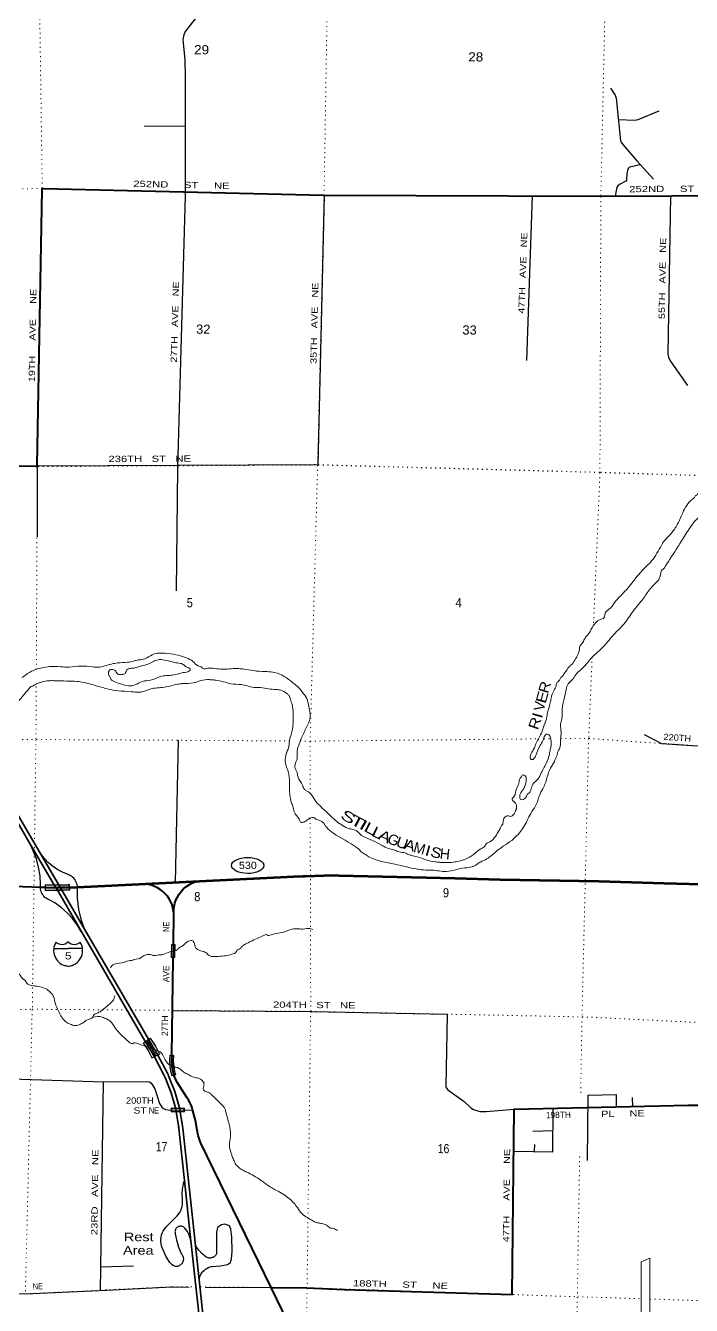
# Model space of a CAD drawing. Header units: feet. Extents: x -493433 to -244333, y 184684 to 373072.
# Drawn here: x -296042 to -283230, y 246588 to 271217 of the extents above; entities that cross this region are included whole.
import ezdxf
from ezdxf.enums import TextEntityAlignment as Align

# ---------------------------------------------------------------- set-up
doc = ezdxf.new("R2010")
doc.units = ezdxf.units.FT
doc.header["$LTSCALE"] = 60
doc.linetypes.add('DOTTED', pattern=[1.5, 0.3, -1.2])
for name, color, linetype, lineweight in [('15', 7, 'Continuous', 25), ('17', 7, 'Continuous', 25), ('18', 7, 'Continuous', 35), ('19', 7, 'Continuous', 25), ('23', 7, 'Continuous', 70), ('26', 7, 'Continuous', 40), ('27', 7, 'Continuous', 13), ('29', 7, 'Continuous', 25), ('30', 7, 'Continuous', 13), ('31', 7, 'Continuous', 13), ('36', 7, 'Continuous', 13), ('39', 7, 'Continuous', 13), ('41', 7, 'Continuous', 13), ('45', 7, 'Continuous', 25), ('55', 7, 'Continuous', 13), ('6', 7, 'DOTTED', 25), ('61', 7, 'Continuous', 13), ('7', 7, 'DOTTED', 13)]:
    doc.layers.add(name, color=color, linetype=linetype, lineweight=lineweight)

msp = doc.modelspace()

# ---------------------------------------------------------------- linework, layer by layer
at = {"layer": '15'}
for p, q in [((-295498.69, 253453.99), (-295222.28, 253453.99)), ((-295225.98, 253585.46), (-295223.08, 253588.37)), ((-295219.91, 253585.99), (-295223.34, 253588.37)), ((-295222.28, 253108.41), (-295286.17, 253126.37)), ((-295222.81, 253108.15), (-295159.18, 253126.89))]:
    msp.add_line(p, q, dxfattribs=at)
msp.add_lwpolyline([(-294946.92, 253453.99), (-295222.81, 253453.99), (-295222.28, 253453.99)], dxfattribs=at)
for centre, radius, start, end in [((-295196.06, 253418.89), 306.13, 148.44438, 254.43389), ((-295344.66, 253701.49), 165.66, 227.34233, 315.81169), ((-295100.97, 253701.49), 165.66, 224.18864, 312.69407), ((-295249.57, 253418.89), 306.13, 283.08084, 31.62489)]:
    msp.add_arc(centre, radius, start, end, dxfattribs=at)
at = {"layer": '17'}
msp.add_ellipse((-291768.29, 255054.41), major_axis=(-309.24, 1), ratio=0.500121, dxfattribs=at)
at = {"layer": '18'}
for p, q in [((-292984.72, 248991.65), (-293092.7, 249991.5)), ((-292859.63, 247833.25), (-292984.72, 248991.65)), ((-292357.17, 243180.25), (-292859.63, 247833.25)), ((-292702.51, 247082.29), (-292773.76, 247742.11))]:
    msp.add_line(p, q, dxfattribs=at)
for points in [[(-295977.47, 255512.08), (-296608.06, 256590.59), (-296624.55, 256623.17), (-296666.11, 256684.04), (-296779.31, 256877.44), (-296863.42, 257029.97), (-296979.63, 257290.46), (-297378.15, 258462.4), (-298348.66, 261371.31), (-298422.25, 261631.27), (-298429.34, 261656.32), (-298435, 261681.27), (-298524.94, 262077.99)], [(-295786.01, 255334.39), (-296541.64, 256626.76), (-296593.55, 256729.31), (-296710.71, 256960.83), (-296791.14, 257150.49), (-296801.69, 257175.38), (-296809.98, 257200.49), (-296966.21, 257671.85), (-297207.05, 258507.01), (-297259.35, 258683.34), (-298111.84, 261207.67), (-298226.39, 261608.92)], [(-294952.25, 253755.23), (-295411.66, 254544.2), (-295492.22, 254682.13), (-295504.71, 254703.49), (-295977.47, 255512.08)], [(-294907.37, 253828.34), (-295325.34, 254546.15), (-295405.24, 254683.15), (-295416.9, 254703.08), (-295786.01, 255334.39)], [(-293099.25, 250047.35), (-293160.39, 250387.6), (-293242.42, 250677.48), (-293358.84, 250974.31), (-293368.21, 250998.18), (-293381.93, 251024.31), (-293562.72, 251368.51), (-293744.55, 251681.19), (-294952.25, 253755.23)], [(-292773.76, 247742.11), (-293017.42, 249998.56), (-293022.23, 250040.45), (-293083.08, 250388.79), (-293170.71, 250701.36), (-293290.01, 251005.55), (-293299.8, 251030.52), (-293312.95, 251055.55), (-293495.19, 251402.48), (-294907.37, 253828.34)], [(-293092.7, 249991.5), (-293096.48, 250026.55), (-293099.25, 250047.35)], [(-293092.7, 249991.5), (-293095.5, 250015.41), (-293099.25, 250047.35)], [(-292256.77, 242949.42), (-292282.02, 243188.28), (-292702.51, 247082.29)]]:
    msp.add_lwpolyline(points, dxfattribs=at)
at = {"layer": '19'}
for points in [[(-295756.76, 254632.67), (-295756.33, 254658.85), (-295755.8, 254689.54), (-295764.59, 254856.29), (-295790.76, 255021.19), (-295834.03, 255182.46), (-295893.92, 255338.33), (-295957.02, 255462.08), (-295977.47, 255512.08)], [(-295045.97, 254637.75), (-295042.15, 254651.59), (-295044.54, 254664.99), (-295047.28, 254680.32), (-295055.39, 254708.36), (-295066.38, 254735.4), (-295080.13, 254761.14), (-295096.51, 254785.3), (-295115.31, 254807.61), (-295136.35, 254827.84), (-295159.39, 254845.76), (-295184.17, 254861.17), (-295187.69, 254862.88), (-295198.97, 254868.35), (-295237.69, 254884.01), (-295318.21, 254916.59), (-295418.69, 254970.08), (-295513.03, 255033.79), (-295600.19, 255107), (-295679.23, 255188.93), (-295749.26, 255278.66), (-295765.61, 255303.46), (-295786.01, 255334.39)], [(-294952.25, 253755.23), (-294986.55, 253805.23), (-295049.29, 253911.17), (-295140.1, 254033.28), (-295243.17, 254145.24), (-295357.39, 254245.81), (-295481.49, 254333.88), (-295577.71, 254388.61), (-295602.71, 254400.39), (-295627.71, 254412.51), (-295648.16, 254425), (-295668.71, 254440.73), (-295687.5, 254458.53), (-295704.34, 254478.19), (-295719.02, 254499.5), (-295731.39, 254522.23), (-295741.33, 254546.12), (-295748.71, 254570.93), (-295753.45, 254596.37), (-295754.45, 254608.85), (-295755.51, 254622.17), (-295756.76, 254632.67)], [(-294907.37, 253828.34), (-294910.44, 253837.33), (-294964.92, 253996.71), (-295014.39, 254207.91), (-295041.5, 254423.12), (-295045.45, 254614.99), (-295045.97, 254637.75)], [(-293024.84, 248622.84), (-293025.78, 248647.53), (-293028.71, 248724.78), (-293021.88, 248826.88), (-293004.41, 248927.7), (-293000.93, 248941.65), (-292984.72, 248991.65)], [(-292859.63, 247833.25), (-292880.05, 247898.85), (-292891.68, 247937.4), (-292907.28, 247974.52), (-292926.67, 248009.81), (-292949.65, 248042.88), (-292975.95, 248073.36), (-292982.93, 248081.09), (-292991.31, 248088.68), (-293000.44, 248095.36), (-293010.22, 248101.04), (-293020.53, 248105.67), (-293031.28, 248109.2), (-293042.33, 248111.58), (-293053.57, 248112.79), (-293064.88, 248112.83), (-293076.13, 248111.68), (-293087.2, 248109.36), (-293097.97, 248105.9), (-293108.31, 248101.33), (-293118.12, 248095.7), (-293127.29, 248089.08), (-293135.72, 248081.54), (-293143.31, 248073.16), (-293149.98, 248064.03), (-293155.66, 248054.26), (-293160.29, 248043.94), (-293163.82, 248033.19), (-293166.21, 248022.14), (-293167.16, 248013.34), (-293166.48, 247993.59), (-293160.95, 247963.34), (-293139.91, 247849.39), (-293098.93, 247710.72), (-293043.68, 247577.08), (-293038.81, 247571.44), (-293029.85, 247559.27), (-293022.22, 247546.24), (-293015.99, 247532.47), (-293011.24, 247518.13), (-293008.01, 247503.38), (-293006.34, 247488.36), (-293006.25, 247473.26), (-293007.74, 247458.22), (-293010.79, 247443.43), (-293015.37, 247429.04), (-293021.43, 247415.2), (-293028.9, 247402.07), (-293037.71, 247389.8), (-293047.75, 247378.51), (-293058.91, 247368.33), (-293071.08, 247359.38), (-293084.12, 247351.75), (-293097.88, 247345.52), (-293112.22, 247340.77), (-293126.98, 247337.54), (-293141.99, 247335.87), (-293157.1, 247335.78), (-293176.65, 247344.63), (-293201.94, 247358.97), (-293225.59, 247375.89), (-293247.34, 247395.18), (-293265.48, 247415.03), (-293294.08, 247453.17), (-293300.91, 247465.03), (-293342.36, 247536.96), (-293402.55, 247668.25), (-293414.03, 247695.82), (-293426.34, 247735.03), (-293434.48, 247775.32), (-293438.37, 247816.24), (-293437.96, 247857.34), (-293433.25, 247898.17), (-293424.3, 247938.29), (-293411.21, 247977.25), (-293394.11, 248014.63), (-293373.21, 248050.02), (-293367.27, 248058.03), (-293341.19, 248093.18), (-293327.47, 248108.03), (-293124.08, 248311.09), (-293098.11, 248342.73), (-293075.59, 248376.91), (-293056.76, 248413.25), (-293041.84, 248451.37), (-293030.98, 248490.83), (-293024.31, 248531.22), (-293021.9, 248572.08), (-293023.06, 248597.53), (-293024.84, 248622.84)], [(-292702.51, 247082.29), (-292701.74, 247087.48), (-292700.67, 247094.72), (-292692.54, 247126.29), (-292681.15, 247156.82), (-292666.64, 247186.01), (-292649.15, 247213.51), (-292628.89, 247239.04), (-292606.07, 247262.31), (-292580.94, 247283.06), (-292553.78, 247301.08), (-292524.88, 247316.16), (-292494.57, 247328.13), (-292463.17, 247336.87), (-292448.72, 247339.73), (-292294.35, 247347.61), (-292159.06, 247372.56), (-292096.11, 247416.39), (-292077.22, 247486.9), (-292069.67, 247628.24), (-292072.81, 247902.99), (-292089.34, 248054.65), (-292120.9, 248119.6), (-292209.25, 248150.77), (-292271.31, 248141.65), (-292346.95, 248089.47), (-292368.11, 247994.74), (-292371.28, 247695.81), (-292370.58, 247573.18), (-292378.44, 247560.52), (-292387.59, 247548.74), (-292397.91, 247537.99), (-292409.3, 247528.37), (-292421.64, 247519.99), (-292434.78, 247512.95), (-292448.59, 247507.33), (-292462.91, 247503.18), (-292477.58, 247500.54), (-292492.45, 247499.46), (-292507.36, 247499.94), (-292522.13, 247501.97), (-292536.6, 247505.53), (-292546.75, 247509.19), (-292574.62, 247522.73), (-292596.75, 247542.06), (-292643.26, 247582.68), (-292707.86, 247652.27), (-292764.82, 247728.23), (-292767.17, 247731.88), (-292773.76, 247742.11)]]:
    msp.add_lwpolyline(points, dxfattribs=at)
at = {"layer": '23'}
for points in [[(-295421.52, 254628.32), (-295045.97, 254637.75), (-293735.88, 254701.56)], [(-293735.88, 254701.56), (-290880.6, 254840.62), (-290708.98, 254848.63), (-290683.42, 254849.83), (-290658.98, 254850.53), (-290125.97, 254865.77), (-290012.28, 254861.86), (-287775.33, 254809.89), (-286909.45, 254786.03), (-285011.26, 254750.14), (-283756.85, 254716.89), (-282791.05, 254687.9)]]:
    msp.add_lwpolyline(points, dxfattribs=at)
at = {"layer": '26'}
for p, q in [((-295666.1, 254629.59), (-295421.52, 254628.32)), ((-293198.36, 253534.87), (-293201.94, 253282.92))]:
    msp.add_line(p, q, dxfattribs=at)
at = {"layer": '26', "lineweight": 13}
for p, q in [((-293231.83, 251402.11), (-293231.83, 251402.13)), ((-293228.52, 251401.81), (-293231.83, 251402.11))]:
    msp.add_line(p, q, dxfattribs=at)
at = {"layer": '26'}
for points in [[(-298075.04, 262770.96), (-295845.99, 262741.36), (-295817.62, 262740.99), (-295817.18, 262766.03), (-295724.74, 268054.73), (-295724.3, 268079.7), (-295700.46, 268079.15), (-290312.06, 267954.8), (-284972.44, 267933.12), (-280880.15, 267953.73), (-280765.25, 267952.61), (-280646.11, 267950.54), (-280615.46, 267950)], [(-295756.76, 254632.67), (-297115.07, 254678.76), (-300740.43, 254858.3)], [(-293190.19, 254113.49), (-293191.83, 254134.47), (-293194.8, 254172.46), (-293206.26, 254234.59), (-293224.16, 254295.18), (-293248.3, 254353.57), (-293278.4, 254409.11), (-293314.15, 254461.21), (-293355.14, 254509.28), (-293400.94, 254552.8), (-293451.03, 254591.3), (-293504.88, 254624.35), (-293561.88, 254651.59), (-293621.42, 254672.72), (-293682.84, 254687.52), (-293685.88, 254688.01), (-293735.88, 254701.56)], [(-293190.19, 254113.49), (-293189.82, 254139.81), (-293189.16, 254203.34), (-293181.86, 254266.46), (-293168, 254328.47), (-293147.73, 254388.69), (-293121.28, 254446.46), (-293088.94, 254501.15), (-293051.06, 254552.16), (-293008.05, 254598.93), (-292960.39, 254640.95), (-292908.6, 254677.75), (-292853.25, 254708.94), (-292794.94, 254734.18), (-292776.51, 254740.7)], [(-295664.86, 254629.55), (-295666.1, 254629.59), (-295756.76, 254632.67)], [(-293198.36, 253534.87), (-293198.01, 253560.2), (-293190.19, 254113.49)], [(-293228.52, 251401.81), (-293202.29, 253257.87), (-293201.94, 253282.92)], [(-293228.52, 251401.81), (-293233.84, 251312.01), (-293234.73, 251268.25), (-293226.7, 251186.1), (-293214.21, 251108.42), (-293203.5, 251057.52), (-293188.91, 251016.66)], [(-291315.82, 246930.57), (-292667.19, 249710.34), (-292688.48, 249760.8), (-292720.46, 249857.73), (-292742.14, 249957.46), (-292774.61, 250146.03), (-292827.22, 250359.1), (-292833.65, 250386.37), (-292847.49, 250428.58), (-292865.67, 250469.11), (-292873.45, 250482.51), (-292884.7, 250501.88), (-292902.53, 250532.51), (-292937.17, 250592.02), (-293117.9, 250870.8), (-293123.06, 250879.07), (-293159.59, 250946.14), (-293188.91, 251016.66)], [(-291315.82, 246930.57), (-291293.51, 246930.43), (-290631.57, 246926.33), (-289909.72, 246893.73), (-286676.07, 246795.95), (-286638.92, 250366.19), (-283287.77, 250438.46), (-283054.17, 250443.5)], [(-290730.13, 241563), (-290739.64, 241587.05), (-290658.47, 245573.04), (-290667.59, 245597.15), (-290680.17, 245623.04), (-291315.82, 246930.57)]]:
    msp.add_lwpolyline(points, dxfattribs=at)
at = {"layer": '26', "lineweight": 13}
msp.add_lwpolyline([(-293187.9, 251398.13), (-293188.9, 251398.22), (-293188.87, 251399)], dxfattribs=at)
at = {"layer": '29'}
for p, q in [((-292968.97, 269281.42), (-293762.72, 269273.47)), ((-286291.82, 267938.48), (-286404.41, 264771.88)), ((-295817.62, 262740.99), (-295818.58, 261377)), ((-293107.08, 257463.16), (-293166.48, 254729.29)), ((-294551.29, 250888.79), (-294604.83, 246874.78)), ((-284359.3, 250406.82), (-284365.86, 250590.42)), ((-285899.93, 249944.84), (-286278.63, 249937.3)), ((-286252.13, 249687.75), (-286255.79, 249553.81)), ((-293964.71, 247342.64), (-294598.8, 247327.07)), ((-292579.9, 246936.45), (-291293.51, 246930.43))]:
    msp.add_line(p, q, dxfattribs=at)
for points in [[(-291507.89, 273295.29), (-291561.15, 272029.65), (-291568.3, 272004.2), (-291578.86, 271987.18), (-291596.44, 271971.36), (-291626.5, 271964.19), (-291830.75, 271969.59), (-292205.55, 271961.69), (-292254.09, 271954.35), (-292315.05, 271912.13), (-292422.93, 271801.97), (-292971.52, 271100.56), (-292998.21, 271041.25), (-293013.72, 270950.45), (-293006.31, 270823.62), (-292979.26, 270557.01), (-292969.42, 270228.17), (-292968.34, 267941.58), (-293120.81, 262709.59), (-293141.34, 260338.67)], [(-284787.16, 270015.88), (-284698.74, 269875.6), (-284680.68, 269818.52), (-284593.24, 268999.53), (-284582.36, 268974.04), (-284548.69, 268927.99), (-284282.63, 268612.17), (-283958.64, 268262)], [(-284632.92, 269408.3), (-284319.96, 269397.17), (-284253.28, 269411.17), (-283851.74, 269578.94)], [(-284215.47, 268539.58), (-284419.14, 268491.44), (-284438.5, 268476.46), (-284454.91, 268454.18), (-284471.63, 268363.26), (-284476.01, 268263.02), (-284480.7, 268239.56), (-284494.28, 268224.51), (-284616.68, 268159.81), (-284648.24, 268134.31), (-284663.57, 268101.17), (-284678.17, 268033.98), (-284694.29, 267936.49)], [(-290297.27, 267953.84), (-290419.2, 262764.37), (-295817.62, 262740.99)], [(-283630.86, 267940.12), (-283683.55, 264897.14), (-283668.42, 264837.41), (-283641.35, 264765.78), (-283561.67, 264654.16), (-283306.04, 264291.01)], [(-284141.53, 257576.2), (-283805.05, 257403.36), (-283700.74, 257392.08), (-283224.27, 257361.05), (-282933.24, 257347.5), (-282344.12, 257304.79)], [(-293213.16, 252265.11), (-290538.59, 252241.63), (-287928.06, 252193.58), (-287957.29, 250803.95), (-287945.14, 250769.22), (-287915.25, 250739.32), (-287600.19, 250509.68), (-287475.54, 250389.1), (-287424.31, 250354.94), (-287300.51, 250320.77), (-287249.28, 250316.5), (-287180.97, 250316.5), (-286638.92, 250366.19)], [(-300687.49, 250162.11), (-300648.8, 250834.94), (-300597.18, 250879.95), (-298656.5, 250985.39), (-298303.36, 251013.82), (-294541.15, 250888.92), (-293721.53, 250899.53), (-293664.31, 250890.51), (-293629.14, 250868.22), (-293603.35, 250841.25), (-293553.94, 250755.6), (-293463.07, 250473.82), (-293441.58, 250437.81), (-293418.17, 250403.61), (-293385.31, 250376.83), (-293351.64, 250360.15), (-293300.9, 250351.02), (-292823.7, 250344.19)], [(-285231.32, 249377.53), (-285217.76, 250631.49), (-284674.86, 250647.61), (-284675.81, 250408.53)], [(-285896.13, 250382.21), (-285903.44, 249539.9), (-286646.5, 249552.22)], [(-299165.85, 246840.26), (-296040.69, 246811.17), (-294483.72, 246880.15), (-294364.15, 246887.19), (-293224.68, 246943.48), (-292894.1, 246941.14)]]:
    msp.add_lwpolyline(points, dxfattribs=at)
at = {"layer": '31'}
for p, q in [((-293238.89, 250312.2), (-293238.44, 250387.78)), ((-293238.44, 250387.78), (-292986.48, 250386.27)), ((-293230.85, 250320.14), (-293230.5, 250379.73)), ((-293143.96, 250319.63), (-293230.85, 250320.14))]:
    msp.add_line(p, q, dxfattribs=at)
for points in [[(-292986.48, 250386.27), (-292986.94, 250310.68), (-293144.01, 250311.64), (-293238.89, 250312.2)], [(-293230.5, 250379.73), (-292994.52, 250378.32), (-292994.88, 250318.73), (-293143.96, 250319.63)]]:
    msp.add_lwpolyline(points, dxfattribs=at)
at = {"layer": '36'}
for p, q in [((-284198.57, 247426.61), (-284029.35, 247497.44)), ((-284198.57, 247426.61), (-284194.12, 242820.69)), ((-284029.35, 247497.44), (-284032.6, 242446.55))]:
    msp.add_line(p, q, dxfattribs=at)
at = {"layer": '39'}
for points in [[(-295786.03, 273357.66), (-295811.05, 273305.66), (-295839.71, 273263.52), (-295847.88, 273253.49), (-295862.23, 273231.4), (-295916.75, 273031.91), (-295931.46, 272975.47), (-296014.27, 272770.18), (-296076.63, 272590.97), (-296130.32, 272470.26), (-296152.9, 272432.09), (-296223.8, 272208.51), (-296234.48, 272152.03), (-296234.23, 271984.33), (-296218.96, 271903.36), (-296177.29, 271840.33), (-296141.29, 271813.71), (-296133.31, 271805.56), (-296115.43, 271781.14), (-296106.1, 271710.33), (-296142.76, 271674.32), (-296171.08, 271664.5), (-296199.54, 271642.54), (-296231.86, 271636.79), (-296235.82, 271642.89), (-296262.16, 271631.03), (-296282.27, 271635.26), (-296288.41, 271627.24), (-296338.84, 271623.68), (-296403.4, 271618.25), (-296456.07, 271594.51), (-296494.39, 271592.86), (-296559.1, 271573.28), (-296567.09, 271579.42), (-296569.22, 271569.34), (-296601.6, 271557.53), (-296650.12, 271543.86), (-296838.65, 271444.66), (-296941.91, 271401.2), (-297067.8, 271315.53), (-297244.23, 271216.22), (-297278.84, 271184.22), (-297311.25, 271168.38), (-297325.62, 271144.27), (-297366.32, 271108.29), (-297501.92, 271057.07), (-297507.97, 271057.14), (-297505.72, 271079.33), (-297503.62, 271087.4), (-297493.23, 271115.59), (-297468.8, 271139.59), (-297423.45, 271234.11), (-297409.25, 271242.06), (-297407.01, 271264.26), (-297436.96, 271290.82), (-297475.34, 271283.11), (-297532.4, 271225.07), (-297578.09, 271098.21), (-297597.17, 271009.5)], [(-279883.49, 262878.83), (-279900.06, 262905.38), (-280011.54, 263035.77), (-280047.52, 263064.4), (-280093.64, 263087.08), (-280161.43, 263156.44), (-280277.59, 263226.27), (-280305.31, 263273), (-280335.22, 263303.6), (-280435.31, 263369.24), (-280537.65, 263412.66), (-280561.72, 263423), (-280679.97, 263486.78), (-280820.79, 263512.41), (-280856.82, 263537.01), (-280961.56, 263544.1), (-281046.34, 263532.8), (-281087, 263500.87), (-281083.12, 263486.7), (-281034.93, 263468.04), (-280956.44, 263457.17), (-280837.76, 263433.78), (-280823.79, 263421.53), (-280681.11, 263379.72), (-280647.08, 263357.17), (-280667.61, 263323.02), (-280736.76, 263265.11), (-280835.86, 263233.76), (-280860.14, 263225.91), (-280918.87, 263200.22), (-281008.14, 263146.55), (-281095.17, 263113.05), (-281147.71, 263101.44), (-281294.9, 263096.83), (-281486.86, 263054.26), (-281597.85, 263041.2), (-281712.78, 263038.28), (-281754.87, 263060.93), (-281787.14, 263059.22), (-281829.66, 263041.45), (-281910.48, 263024.06), (-281946.82, 263018.35), (-282009.36, 263012.9), (-282108.54, 262975.48), (-282142.84, 262971.78), (-282213.77, 262936.11), (-282258.18, 262930.49), (-282361.18, 262911.29), (-282425.96, 262885.65), (-282474.37, 262882.09), (-282488.42, 262888.29), (-282514.56, 262894.6), (-282517.98, 262951.2), (-282485.13, 263007.45), (-282371.46, 263081.09), (-282262.07, 263132.55), (-282247.89, 263138.48), (-282156.61, 263192.13), (-282132.08, 263224.22), (-282127.77, 263250.44), (-282090.71, 263322.8), (-282033.77, 263370.73), (-282001.09, 263410.82), (-281980.38, 263461.13), (-282045.05, 263445.6), (-282170.99, 263355.92), (-282195.29, 263346.05), (-282272.78, 263261.96), (-282351.77, 263226.36), (-282485.66, 263146.86), (-282544.31, 263129.25), (-282608.83, 263127.86), (-282671.61, 263100.2), (-282677.74, 263092.17), (-282692.34, 263045.85), (-282666.73, 262991.05), (-282692.08, 262882.2), (-282729.06, 262815.89), (-282727.26, 262795.66), (-282713.27, 262785.44), (-282754.2, 262727.25), (-282805.3, 262661.07), (-282840.43, 262580.6), (-282934.32, 262470.4), (-283046.91, 262309.88), (-283100.3, 262217.47), (-283139.05, 262175.42), (-283149.15, 262173.5), (-283163.51, 262149.39), (-283185.94, 262125.38), (-283382.11, 261876.77), (-283466.83, 261681.64), (-283524.45, 261571.08)], [(-280219.09, 261722.59), (-280137.4, 261822.81), (-280096.22, 261903.21), (-280036.67, 262005.66), (-279982.73, 262148.58), (-279956.75, 262316.01), (-279948.83, 262491.69), (-279977.35, 262651.58), (-280026.23, 262793.48), (-280049.98, 262834.11), (-280065.95, 262848.41), (-280215.61, 262991.3), (-280366.16, 263049.34), (-280462.37, 263100.8), (-280528.69, 263119.63), (-280581.09, 263120.14), (-280851.9, 263054.1), (-280912.77, 263016.32), (-280941.4, 262978.21), (-281004.23, 262946.49), (-281109.28, 262925.31), (-281248.58, 262904.45), (-281402.52, 262835.23), (-281481.2, 262827.93), (-281537.38, 262852.72), (-281551.4, 262860.94), (-281641.91, 262880.01), (-281801.11, 262883.59), (-281984.67, 262871.24), (-282118.07, 262838.2), (-282259.54, 262803.22), (-282466.17, 262706.24), (-282563.85, 262620.33), (-282652.15, 262467.65), (-282696.14, 262312.51), (-282766.33, 262157.64), (-282909.98, 261918.62), (-283082.98, 261762.73), (-283303.65, 261484.07), (-283457.47, 261237.08), (-283490.27, 261184.87), (-283732.15, 260807.43), (-283770.98, 260757.29), (-283791.29, 260743.35), (-283832.89, 260622.54), (-283898.63, 260506), (-284006.6, 260399.98), (-284145.76, 260203.36), (-284300.96, 260014.97), (-284388.92, 259894.62), (-284581.11, 259639.92), (-284697.2, 259527.91), (-284815.55, 259391.7), (-285027.6, 259165.48), (-285166.03, 259037.53), (-285192.59, 259003.44), (-285333.38, 258843.2), (-285439.24, 258745.25), (-285555.73, 258594.86), (-285582.19, 258570.88), (-285657.12, 258349.38), (-285707.85, 258127.65), (-285719.11, 258016.65), (-285716.14, 257917.63), (-285747.98, 257766.42), (-285737.48, 257616.82), (-285747, 257479.54), (-285771.07, 257302), (-285799.93, 257241.67), (-285814.73, 257177.17), (-285825.06, 257153.03), (-285866.41, 257056.46), (-285942.37, 256925.88), (-285987.92, 256813.2), (-286008.87, 256738.66), (-286089.68, 256531.37), (-286155.57, 256400.69), (-286184.78, 256308.05), (-286230.24, 256203.44), (-286320.48, 256056.84), (-286460.39, 255789.52), (-286540.13, 255683.23), (-286650.19, 255569.16), (-286971.13, 255335.92), (-287119.59, 255212.11), (-287221.01, 255152.49), (-287259.5, 255134.69), (-287330.56, 255099)], [(-283524.45, 261571.08), (-283653.19, 261406.67), (-283767.39, 261282.53), (-283826.92, 261182.1), (-284025.65, 260880.99), (-284141.74, 260769), (-284217.2, 260686.9), (-284429.68, 260420.28), (-284645.81, 260188.04), (-284676.39, 260156.01), (-284788.84, 260007.62), (-284886.63, 259909.58), (-284915.79, 259820.97), (-284988.74, 259785.32), (-285133.38, 259641.27), (-285229.79, 259484.63), (-285276.73, 259430.54), (-285319.97, 259344.09), (-285342.45, 259316.03), (-285358.72, 259302.05), (-285390.29, 259177.1), (-285415.14, 259114.71), (-285548.37, 258907.93), (-285589.11, 258867.92), (-285648.42, 258787.69), (-285670.91, 258757.6), (-285722.05, 258687.4), (-285744.4, 258669.43), (-285769.13, 258619.16), (-285813.91, 258579.2), (-285828.25, 258557.12), (-285834.7, 258518.8), (-285851.41, 258464.41), (-285873.97, 258428.26), (-285928.04, 258271.21), (-285945.07, 258186.53), (-286003.83, 257968.92), (-286023.15, 257858), (-286077.01, 257721.15), (-286089.56, 257678.84), (-286151.61, 257529.95), (-286229.78, 257381.22), (-286260.92, 257296.67), (-286283.46, 257262.55), (-286331.08, 257143.82), (-286323.41, 257107.38), (-286295.37, 257090.95), (-286258.87, 257110.79), (-286221.93, 257173.05), (-286139.27, 257364.18), (-286089.97, 257450.56), (-286018.06, 257579.16), (-285975.8, 257572.68), (-285946.16, 257515.83), (-285942.31, 257499.63), (-285930.62, 257461.13), (-285936.08, 257327.85), (-285944.55, 257289.55), (-285963.67, 257196.81), (-286022.02, 257017.58), (-286077.49, 256919.12), (-286131.08, 256808.54), (-286217.07, 256682.1), (-286263.86, 256642.16), (-286309.3, 256539.56), (-286358.66, 256447.12), (-286389.19, 256419.13), (-286405.68, 256384.95), (-286446.52, 256334.84), (-286468.85, 256320.91), (-286503.1, 256321.26), (-286509.15, 256321.31), (-286528.34, 256412.41), (-286454.45, 256536.94), (-286412.57, 256684), (-286429.68, 256781.15), (-286443.72, 256787.34), (-286485.98, 256793.81), (-286492.24, 256773.67), (-286526.96, 256731.59), (-286548.08, 256640.88), (-286597.63, 256530.26), (-286643.52, 256385.25), (-286680.44, 256325.01), (-286660.61, 256294.51), (-286638.61, 256278.13), (-286626.64, 256265.89), (-286606.75, 256241.45), (-286596.98, 256213.07), (-286606, 256122.25), (-286616.25, 256106.19), (-286626.66, 256075.99), (-286665.55, 256019.81), (-286714.15, 255998.06), (-286746.27, 256010.5), (-286796.72, 256004.93), (-286860.85, 255849.99)], [(-286860.85, 255849.99), (-286899.74, 255793.81), (-286920.44, 255743.5), (-286930.69, 255727.44), (-287000.41, 255615), (-287110.41, 255506.97), (-287183.46, 255461.22), (-287191.71, 255443.12), (-287270.95, 255383.28), (-287461.98, 255237.67), (-287616.14, 255159.57), (-287728.64, 255132.57), (-287841.13, 255114.57), (-287962.63, 255110.07), (-287998.63, 255110.07), (-288073.99, 255116.36), (-288160.59, 255123.26), (-288504.23, 255219.53), (-288616.79, 255248.91), (-288642.92, 255255.23), (-288737.24, 255294.53), (-288855.91, 255317.91), (-288936.2, 255348.99), (-289125.05, 255407.39), (-289195.18, 255446.45), (-289542.12, 255611.44), (-289572.2, 255625.88), (-289650.02, 255701.38), (-289768.38, 255753.03), (-289844.79, 255769.94), (-289912.93, 255806.97), (-290138.94, 255972.8), (-290160.87, 255995.24), (-290491.82, 256337.84), (-290599.29, 256468.18), (-290653.4, 256496.99), (-290675.33, 256519.43), (-290712.81, 256596.55), (-290799.82, 256754.97), (-290828.82, 256870.41), (-290854.47, 256923.18), (-290857.94, 256975.74), (-290849.45, 257016.07), (-290818.23, 257108.69), (-290812.28, 257290.45), (-290791.45, 257352.87), (-290778.98, 257389.12), (-290593.17, 257803.48), (-290576.59, 257845.74), (-290565.47, 257944.62), (-290613.05, 258209.74), (-290618.81, 258236.06), (-290692.1, 258357.98), (-290803.55, 258492.39), (-290877.45, 258555.74), (-291043.45, 258678.57), (-291125.59, 258725.83), (-291286.33, 258773.86), (-291435.35, 258787.43), (-291491.78, 258787.97), (-291912.5, 258840.54), (-292013.24, 258843.54), (-292156.44, 258834.83), (-292204.87, 258831.26), (-292289.51, 258832.08), (-292440.49, 258849.7), (-292567.54, 258844.87), (-292642.04, 258851.66), (-292649.98, 258863.86), (-292728.21, 258898.96), (-292822.08, 258980.68), (-292948.35, 259048.57), (-293020.62, 259075.54), (-293193.53, 259117.62), (-293410.96, 259141.95), (-293441.19, 259142.24), (-293531.97, 259135.04), (-293819.47, 259014.59), (-293877.96, 259011.11), (-293946.72, 258989.56), (-294084.02, 258966.64), (-294271.64, 258952.3), (-294388.76, 258931.21), (-294647.43, 258869.07), (-294748.14, 258876.11), (-294975.73, 258892.45), (-295205.75, 258870.43), (-295316.56, 258875.54), (-295534.16, 258883.71), (-295606.77, 258878.35), (-295792.6, 258841.77), (-295814.84, 258835.92), (-295966.71, 258770.72), (-296104.8, 258673.06)], [(-294225.57, 258733.67), (-294173.23, 258727.1), (-294128.68, 258746.87), (-294108.1, 258787.08), (-294093.68, 258817.24), (-294049.05, 258843.07), (-293960.27, 258852.32), (-293909.74, 258865.96), (-293596.19, 258972.03), (-293559.69, 258991.86), (-293468.74, 259015.23), (-293331.84, 258999.76), (-293179.05, 258961.92), (-293060.33, 258942.59), (-293030.18, 258934.21), (-292998.15, 258913.7), (-292988.12, 258909.56), (-292962.2, 258883.04), (-292938.12, 258872.71), (-292874.15, 258821.59), (-292882.38, 258807.52), (-292920.96, 258779.62), (-293034.02, 258762.53), (-293120.99, 258735.09), (-293369.23, 258705.17), (-293468.24, 258681.89), (-293638.23, 258618.89), (-293791.65, 258596.13), (-293832.13, 258580.36), (-293971.88, 258517.07), (-294026.38, 258509.51), (-294165.21, 258533.08), (-294191.33, 258541.42), (-294325.84, 258591.2), (-294409.82, 258656.67), (-294413.69, 258670.84), (-294437.37, 258719.55), (-294436.52, 258800.36), (-294420.2, 258818.38), (-294395.95, 258824.21), (-294377.78, 258826.06), (-294319.55, 258805.29), (-294277.83, 258748.32), (-294249.78, 258731.89), (-294219.55, 258731.59), (-294217.95, 258732.4)], [(-287327.34, 255102.41), (-287365, 255069.05), (-287405.53, 255049.24), (-287462.19, 255027.57), (-287641.86, 255001.04), (-287769.14, 254970.57), (-287940.13, 254939.07), (-288048.13, 254943.57), (-288183.12, 254961.57), (-288335.61, 254965.37), (-288709.87, 255025.58), (-288939.1, 255076.29), (-289434.08, 255222.57), (-289510.58, 255267.56), (-289581.55, 255314.86), (-289645.34, 255382.15), (-289663.33, 255396.46), (-290119.92, 255675.65), (-290245.73, 255785.96), (-290381.34, 255922.63), (-290457.69, 255945.59), (-290481.63, 255968.05), (-290525.87, 255978.58), (-290621.11, 255931.01), (-290688.06, 255889.25), (-290750.54, 255889.85), (-290780.22, 255942.66), (-290875.43, 256087.02), (-290898.46, 256196.34), (-290931.89, 256275.45), (-290939.56, 256311.89), (-290958.46, 256431.26), (-290988.17, 256859.83), (-291029.25, 256977.41), (-291044.63, 257048.26), (-291039.54, 257147.2), (-291018.53, 257227.8), (-290983.3, 257318.37), (-290965.77, 257451.54), (-290909.25, 257648.97), (-290895.72, 257784.2), (-290893.77, 257968.02), (-290913.92, 258158.11), (-290935.46, 258218.93), (-290945.23, 258247.31), (-290972.63, 258324.34), (-291012.56, 258361.09), (-291130.78, 258426.88), (-291223.36, 258439.91), (-291372.4, 258451.45), (-291523.3, 258477.17), (-291680.43, 258484.75), (-291831.16, 258526.62), (-292048.66, 258544.89), (-292358.31, 258616.58), (-292436.83, 258625.42), (-292511.35, 258630.18), (-292666.73, 258613.51), (-292820.43, 258566.51), (-293010, 258556.23), (-293042.29, 258552.5), (-293155.35, 258535.42), (-293339.25, 258490.73), (-293607.69, 258456.97), (-293826.05, 258392.42), (-293906.72, 258389.16), (-294011.43, 258398.26), (-294263.22, 258414.83), (-294448.29, 258448.96), (-294667.38, 258507.64), (-294808.03, 258549.41), (-295099.78, 258598.69), (-295309.34, 258604.77), (-295498.75, 258610.63), (-295587.45, 258609.47), (-295744.95, 258582.71), (-295811.74, 258557.1), (-295886.76, 258515.39), (-295907, 258507.51), (-295937.36, 258495.68), (-295958.56, 258479.3)], [(-295952.83, 258484.77), (-296161.79, 258239.27), (-296206.66, 258189.19), (-296340.67, 258097.56), (-296579.87, 257968.55), (-296709.5, 257909.2), (-296806.51, 257883.87), (-296942.41, 257864.53)], [(-293163.3, 253411.91), (-293126.77, 253432.14), (-293084.02, 253472.13), (-293013.06, 253511.84), (-292974.33, 253551.87), (-292905.34, 253595.65), (-292852.82, 253607.25), (-292842.72, 253609.17), (-292771.56, 253477.18), (-292731.65, 253438.41), (-292611.17, 253396.84), (-292571.05, 253378.27), (-292511.21, 253319.11), (-292444.86, 253304.32), (-292289.63, 253306.86), (-292045.23, 253354.98), (-292004.71, 253374.8), (-291963.83, 253428.94), (-291905.04, 253460.69), (-291866.28, 253504.76), (-291805.39, 253544.57), (-291718.25, 253588.17), (-291434.71, 253716.73), (-291398.37, 253722.44), (-291380.41, 253706.1), (-291338.01, 253711.75), (-291253.08, 253739.21), (-291103.64, 253766.04), (-290917.56, 253826.86), (-290792.5, 253835.74), (-290742.18, 253829.19), (-290592.87, 253843.91), (-290514.53, 253818.9)], [(-300265.78, 252535.29), (-300150.74, 252500.05), (-300068.2, 252491.18), (-299915.09, 252483.64), (-299846.72, 252468.84), (-299648.1, 252382.08), (-299508.24, 252265.58), (-299478.17, 252251.16), (-299331.7, 252187.12), (-299102.7, 252114.2), (-299002.06, 252101.11), (-298818.31, 252133.69), (-298610.04, 252196.32), (-298444.65, 252206.85), (-298349.79, 252220.07), (-298224.45, 252255.22), (-298017.61, 252374.43), (-297865.29, 252484.07), (-297697.07, 252571.33), (-297623.99, 252621.13), (-297550.52, 252707.28), (-297484.88, 252815.73), (-297476.75, 252821.72), (-297403.68, 252869.5), (-297349.06, 252889.17), (-297285.15, 252834.01), (-297228.95, 252811.25), (-296953.15, 252780.3), (-296914.6, 252804.17), (-296849.28, 252882.33), (-296851.88, 253017.7), (-296872.98, 253118.91), (-296914.04, 253238.5), (-296921.42, 253303.21), (-296944.01, 253454.94), (-296943.58, 253495.34), (-296923.04, 253531.51), (-296850.4, 253538.88), (-296824.33, 253526.51), (-296700.17, 253450.57), (-296488.57, 253256.6), (-296342.94, 253113.78), (-296169.12, 252968.68), (-296079.54, 252862.76), (-296049.57, 252838.23), (-296031.77, 252805.73), (-295997.87, 252771.07), (-295891.38, 252739.73), (-295806.89, 252724.78), (-295662.16, 252687.01), (-295566.2, 252613.36), (-295506.59, 252531.98), (-295487.06, 252473.21), (-295481.37, 252438.81), (-295426.46, 252294.85), (-295315.72, 252093.78), (-295289.8, 252067.27), (-295267.86, 252044.84), (-295185.68, 252001.62), (-295085.22, 251972.37), (-295030.72, 251979.91), (-295004.37, 251993.8), (-294929.42, 252029.44), (-294864.39, 252079.32), (-294744.84, 252138.76), (-294742.7, 252150.86), (-294679.62, 252206.82), (-294586.4, 252254.4), (-294545.72, 252290.36), (-294531.5, 252300.33), (-294478.65, 252342.24), (-294339.99, 252494.43), (-294324.29, 252553.03)], [(-294411, 253083.95), (-294365.42, 253139.1), (-294330.96, 253156.94), (-294145.16, 253191.51), (-294092.55, 253211.2), (-293969.33, 253236.26), (-293943.03, 253246.12), (-293819.71, 253281.28), (-293799.36, 253299.27), (-293722.41, 253332.86), (-293645.73, 253342.22), (-293593.52, 253323.54), (-293537.11, 253320.97), (-293484.58, 253332.58), (-293422.08, 253333.99), (-293298.63, 253381.28), (-293163.3, 253411.91)], [(-294784.43, 252115.17), (-294739.9, 252132.92), (-294566.53, 252135.28), (-294520.38, 252116.65), (-294396.22, 252040.7), (-294342.59, 251965.44), (-294263.07, 251861.64), (-294059.58, 251663.72), (-294009.57, 251628.89), (-293985.42, 251624.62), (-293953.03, 251638.44), (-293908.73, 251633.98), (-293480.87, 251478.15)], [(-293480.87, 251478.15), (-293475.04, 251476.25), (-293436.97, 251455.68), (-293415.11, 251427.19), (-293407.17, 251414.99), (-293292.22, 251230.04), (-293182.95, 251173.94)], [(-293182.95, 251173.94), (-293117.58, 251163.71), (-292997.56, 251077.7), (-292913.41, 251030.42), (-292805.12, 250978.87), (-292716.63, 250959.83), (-292687.3, 250950.5)], [(-292687.3, 250950.5), (-292659.9, 250931.95), (-292628.42, 250898.53), (-292608.16, 250871.77), (-292610.31, 250851.63), (-292607.04, 250835.06)], [(-292607.04, 250835.06), (-292620.68, 250786.93), (-292621.13, 250744.51), (-292595.25, 250713.95), (-292516.96, 250684.91), (-292468.98, 250648.08), (-292309.4, 250490.99), (-292198.02, 250350.52), (-292180.72, 250271.57), (-292135.91, 250125.69), (-292101.9, 249911.23), (-292098.68, 249834.44), (-292120.58, 249671.02), (-292076.15, 249488.78), (-292050.72, 249415.81), (-292038.91, 249389.44), (-292007.42, 249318.43), (-291941.7, 249243.05), (-291905.73, 249214.42), (-291821.55, 249169.15), (-291753.38, 249136.17), (-291483.01, 248973.96), (-291304.95, 248849.01), (-291214.76, 248801.68), (-290970.55, 248643.76), (-290832.99, 248501.02), (-290745.63, 248376.94), (-290531.58, 248225.38), (-290469.47, 248190.43), (-290433.31, 248179.99), (-290395.08, 248173.55), (-290320.67, 248158.68), (-290232.42, 248117.43), (-290170.38, 248076.42), (-290114.04, 248067.8), (-290041.92, 248026.69)]]:
    msp.add_spline(points, degree=3, dxfattribs=at)
at = {"layer": '55'}
for p, q in [((-293637.84, 251722.07), (-293698.13, 251682.95)), ((-293781.99, 251638.06), (-293736.01, 251667.9)), ((-293566.31, 251375.66), (-293609.06, 251354.17))]:
    msp.add_line(p, q, dxfattribs=at)
for points in [[(-295666.1, 254629.59), (-295665.54, 254655.11), (-295665, 254680.11)], [(-295492.22, 254682.13), (-295640.28, 254680.4), (-295665, 254680.11)], [(-295658.1, 254629.41), (-295657.54, 254654.94), (-295657.17, 254672.2)], [(-295657.17, 254672.2), (-295492.13, 254674.13), (-295405.15, 254675.15)], [(-295197.93, 254685.57), (-295223.42, 254685.27), (-295405.24, 254683.15), (-295492.22, 254682.13)], [(-295405.15, 254675.15), (-295223.33, 254677.27), (-295205.48, 254677.48)], [(-295205.48, 254677.48), (-295204.49, 254660.1), (-295202.95, 254633.34)], [(-295194.96, 254633.8), (-295196.5, 254660.56), (-295197.93, 254685.57)], [(-295667.37, 254571.54), (-295666.83, 254596.27), (-295666.1, 254629.59)], [(-295429.2, 254574.32), (-295642.38, 254571.83), (-295667.37, 254571.54)], [(-295659.19, 254579.63), (-295658.83, 254596.1), (-295658.1, 254629.41)], [(-295200.16, 254584.99), (-295216.79, 254584.8), (-295342.43, 254583.33), (-295429.29, 254582.32), (-295659.19, 254579.63)], [(-295191.69, 254577.09), (-295216.7, 254576.8), (-295342.34, 254575.33), (-295429.2, 254574.32)], [(-295202.95, 254633.34), (-295201.13, 254601.75), (-295200.16, 254584.99)], [(-295191.69, 254577.09), (-295193.14, 254602.21), (-295194.96, 254633.8)], [(-293736.01, 251667.9), (-293709.2, 251685.3), (-293635.48, 251733.13)], [(-293466.92, 251425.65), (-293549.24, 251585.55), (-293637.84, 251722.07)], [(-293456.11, 251422.13), (-293542.31, 251589.57), (-293635.48, 251733.13)], [(-293612.56, 251343.45), (-293692.23, 251499.3), (-293781.99, 251638.06)], [(-293770.93, 251635.7), (-293731.65, 251661.19), (-293711.55, 251674.24)], [(-293609.06, 251354.17), (-293685.29, 251503.3), (-293770.93, 251635.7)], [(-293711.55, 251674.24), (-293624.09, 251539.8), (-293545.02, 251386.38), (-293566.32, 251375.66)], [(-293534.21, 251382.86), (-293617.16, 251543.82), (-293709.2, 251685.3)], [(-293698.13, 251682.95), (-293610.23, 251547.84), (-293530.73, 251393.56), (-293498.78, 251409.63), (-293466.92, 251425.65)], [(-293456.11, 251422.13), (-293495.19, 251402.48), (-293534.21, 251382.86), (-293562.72, 251368.51), (-293612.56, 251343.45)]]:
    msp.add_lwpolyline(points, dxfattribs=at)
at = {"layer": '6'}
for p, q in [((-298331.95, 262772.89), (-295799.79, 262738.93)), ((-295799.81, 262736.91), (-290431.3, 262767.93)), ((-290411.15, 262766.91), (-285000.16, 262622.29)), ((-284977.78, 262621.27), (-282860.34, 262555.5))]:
    msp.add_line(p, q, dxfattribs=at)
at = {"layer": '61'}
for p, q in [((-293231.83, 251402.11), (-293266.96, 251405.29)), ((-293260.96, 251396.71), (-293232.55, 251394.14)), ((-293229.24, 251393.84), (-293197.17, 251390.93)), ((-293188.9, 251398.22), (-293228.52, 251401.81)), ((-293229.2, 251006.38), (-293153.77, 251027.42))]:
    msp.add_line(p, q, dxfattribs=at)
for points in [[(-293201.94, 253282.92), (-293243.59, 253284.07), (-293236.61, 253535.93), (-293198.36, 253534.87)], [(-293201.72, 253290.92), (-293235.37, 253291.85), (-293228.83, 253527.71), (-293198.58, 253526.87)], [(-293201.94, 253282.92), (-293168.03, 253281.98), (-293161.05, 253533.84), (-293198.36, 253534.87)], [(-293198.58, 253526.87), (-293169.27, 253526.06), (-293175.81, 253290.2), (-293201.72, 253290.92)], [(-293229.61, 251006.15), (-293245.93, 251068.91), (-293265.26, 251180.2), (-293272.85, 251292.89), (-293268.62, 251405.76)], [(-293223.94, 251016.14), (-293238.1, 251070.6), (-293257.31, 251181.16), (-293264.84, 251293.01), (-293260.96, 251396.71)], [(-293197.17, 251390.93), (-293200.81, 251293.92), (-293193.69, 251188.28), (-293175.59, 251084.06), (-293162.39, 251033.31), (-293223.94, 251016.14)], [(-293152.59, 251027.38), (-293167.76, 251085.75), (-293185.74, 251189.24), (-293192.8, 251294.04), (-293188.9, 251398.22)]]:
    msp.add_lwpolyline(points, dxfattribs=at)
at = {"layer": '7'}
for p, q in [((-284855.35, 273270.68), (-284971.98, 267946.12)), ((-295791.87, 273058.95), (-295721.61, 268092.84)), ((-298443.98, 268048.48), (-295729.39, 268081.62)), ((-295722.64, 268074.93), (-295815.78, 262740.14)), ((-295718.2, 268082.78), (-290308.16, 267954.07)), ((-290292.5, 267954.14), (-284982.53, 267935.5)), ((-284972.43, 267928.83), (-284990.1, 262625.69)), ((-284970.23, 267935.55), (-279584.34, 267953.94)), ((-295835.4, 258829.36), (-295815.71, 262724.47)), ((-290422.3, 262756.79), (-290566.27, 257458.64)), ((-284988.95, 262617.87), (-285114.47, 259665.12)), ((-285140.02, 259064), (-285206.19, 257507.46)), ((-295842.17, 257488.64), (-295836.84, 258542.95)), ((-301148.4, 257523.62), (-295845.47, 257477.44)), ((-295844.35, 257475.21), (-295912.45, 252294.23)), ((-295835.41, 257478.6), (-290965.87, 257451.05)), ((-290755.55, 257449.85), (-290571.72, 257448.81)), ((-290569.45, 257443.22), (-290566.65, 256430.39)), ((-290563.88, 257447.72), (-286171.44, 257490.44)), ((-286067.03, 257491.46), (-285940.23, 257492.69)), ((-285745.71, 257494.58), (-285214.41, 257499.74)), ((-285208.8, 257497.52), (-285333.91, 252142.14)), ((-285204.32, 257496.43), (-279651.6, 257124.01)), ((-290565.36, 255961.03), (-290555.08, 252245.49)), ((-301359.9, 252192.08), (-295916.89, 252287.5)), ((-295914.63, 252280.8), (-296046.31, 246816.73)), ((-295911.3, 252287.53), (-290564.99, 252245.79)), ((-290556.02, 252241.36), (-290625.56, 246936.36)), ((-290553.8, 252244.72), (-285341.45, 252140.64)), ((-285334.74, 252139.55), (-285360.55, 250610.73)), ((-285331.39, 252141.8), (-280101.61, 251887.66)), ((-285380.08, 249454.41), (-285425.49, 246764.53)), ((-296040.69, 246811.17), (-293236.93, 246945.86)), ((-293219.04, 246948.17), (-290631.57, 246926.33)), ((-290624.81, 246916.29), (-290737.13, 241571.13)), ((-290618.15, 246927.51), (-285439.28, 246755.04)), ((-285426.94, 246747.27), (-285464.23, 243618.91)), ((-285418.02, 246755.14), (-284206.29, 246716.75)), ((-284028.42, 246711.11), (-280188.86, 246589.38))]:
    msp.add_line(p, q, dxfattribs=at)
msp.add_lwpolyline([(-290211.37, 273277.93), (-290297.85, 267954.57), (-290422.38, 262775.8)], dxfattribs=at)

# ---------------------------------------------------------------- texts
at = {"layer": '15', "width": 1.2}
msp.add_text(' 5 ', height=140, dxfattribs=at).set_placement((-295220.97, 253245.88), align=Align.CENTER)
at = {"layer": '17', "width": 1.1}
msp.add_text('530', height=140, dxfattribs=at).set_placement((-291764.84, 254986.1), align=Align.CENTER)
at = {"layer": '27'}
for s, height, rotation, width, p in [('252ND     ST     NE', 120, 358.678, 1.35, (-293970.27, 268114.24)), ('252ND     ST     NE', 120, 0.289, 1.35, (-284425.81, 268010.87)), ('19TH     AVE     NE', 120, 88.999, 1.3, (-295864.45, 264353.53)), ('NE', 120.9, 89.19, 0.85, (-293276.19, 253775.61)), ('PL     NE', 120, 1.235, 1.3, (-284964.36, 250211.62)), ('47TH     AVE     NE', 120, 89.404, 1.3, (-286735.59, 247803.05)), ('188TH     ST     NE', 120, 358.268, 1.35, (-289743.34, 246958.73))]:
    msp.add_text(s, height=height, rotation=rotation, dxfattribs=dict(at, width=width)).set_placement(p)
for s, height, rotation, p in [('AVE', 120.9, 89.19, (-293278.91, 252805.65)), ('27TH', 120.9, 89.19, (-293304.6, 251772.57)), ('198TH', 120, 1.235, (-286029.62, 250189.29))]:
    msp.add_text(s, height=height, rotation=rotation, dxfattribs=at).set_placement(p)
at = {"layer": '30'}
for s, height, rotation, width, p in [('47TH   AVE   NE', 120, 87.964, 1.3, (-286442.47, 265671.44)), ('55TH   AVE   NE', 120, 89.008, 1.3, (-283741.93, 265568.54)), ('27TH   AVE   NE', 120, 88.331, 1.3, (-293131.97, 264729.64)), ('35TH   AVE   NE', 120, 88.654, 1.3, (-290443.61, 264705.39)), ('236TH   ST   NE', 120, 0.248, 1.35, (-294448.09, 262817.72)), ('220TH', 120, 356.163, 1.1, (-283769.24, 257472.01)), ('204TH   ST   NE', 120, 359.497, 1.35, (-291280.94, 252316.84)), ('200TH', 120.9, 0.26, 1.1, (-294109.6, 250469.97)), ('ST ', 120.9, 0.26, 1.25, (-293967.74, 250280.11)), ('NE', 120.9, 0.26, 0.85, (-293670.76, 250280.08)), ('23RD   AVE   NE', 120, 89.236, 1.35, (-294660.65, 247938.58)), ('NE', 120, 2.75, 0.85, (-295899.76, 246890.73))]:
    msp.add_text(s, height=height, rotation=rotation, dxfattribs=dict(at, width=width)).set_placement(p)
at = {"layer": '41'}
for s, rotation, width, p in [('E', 74.95, 1.3, (-286006.15, 258268.18)), ('R', 73.554, 1.15, (-285957.73, 258458.37)), ('R', 70.716, 1.2, (-286148.48, 257758.09)), ('I', 74.118, 1.3, (-286096.05, 257916.5)), ('S', 329.697, 1.55, (-289882.76, 255903.72)), ('T', 332.317, 1.65, (-289701.11, 255804.6)), ('I', 330.785, 1.7, (-289587.28, 255746.1)), ('L', 332.573, 1.45, (-289454.81, 255677.71)), ('L', 334.573, 1.4, (-289310.22, 255589.76)), ('A', 334.559, 1.35, (-289170.81, 255523.44)), ('U', 340.649, 1.15, (-288827.65, 255392.02)), ('A', 343.205, 1.15, (-288675.67, 255347.19)), ('I', 344.584, 1.3, (-288323.87, 255243.09)), ('S', 345.823, 1.15, (-288166.44, 255205.25))]:
    msp.add_text(s, height=200, rotation=rotation, dxfattribs=dict(at, width=width)).set_placement(p, align=Align.CENTER)
for s, rotation, p in [('V', 80.62, (-286053.66, 258105.52)), ('G', 340.806, (-288994.7, 255452.84)), ('M', 345.42, (-288484.67, 255287.78)), ('H', 353.896, (-287982.94, 255178.8))]:
    msp.add_text(s, height=200, rotation=rotation, dxfattribs=at).set_placement(p, align=Align.CENTER)
at = {"layer": '45', "width": 1.25}
for s, p in [('Rest', (-294151.1, 247822.93)), ('Area', (-294166.22, 247565.18))]:
    msp.add_text(s, height=166.3, dxfattribs=at).set_placement(p)
at = {"layer": '7'}
for s, rotation, width, p in [('29', 359.445, 1.1, (-292800.12, 270666.04)), ('28', 359.442, 1.1, (-287525.06, 270527.96)), ('32', 359.445, 1.05, (-292760.8, 265287.72)), ('33', 359.442, 1.05, (-287637.41, 265272)), ('5', 359.445, 0.9, (-292942.31, 260023)), ('4', 359.442, 0.9, (-287769.83, 260024.55)), ('8', 359.444, 0.9, (-292797.89, 254366.93)), ('9', 359.442, 0.9, (-288012.46, 254440.7)), ('17', 359.445, 0.85, (-293538.08, 249556.18)), ('16', 359.442, 0.85, (-288111.56, 249518.48))]:
    msp.add_text(s, height=176.4, rotation=rotation, dxfattribs=dict(at, width=width)).set_placement(p)

doc.saveas('drawing.dxf')
